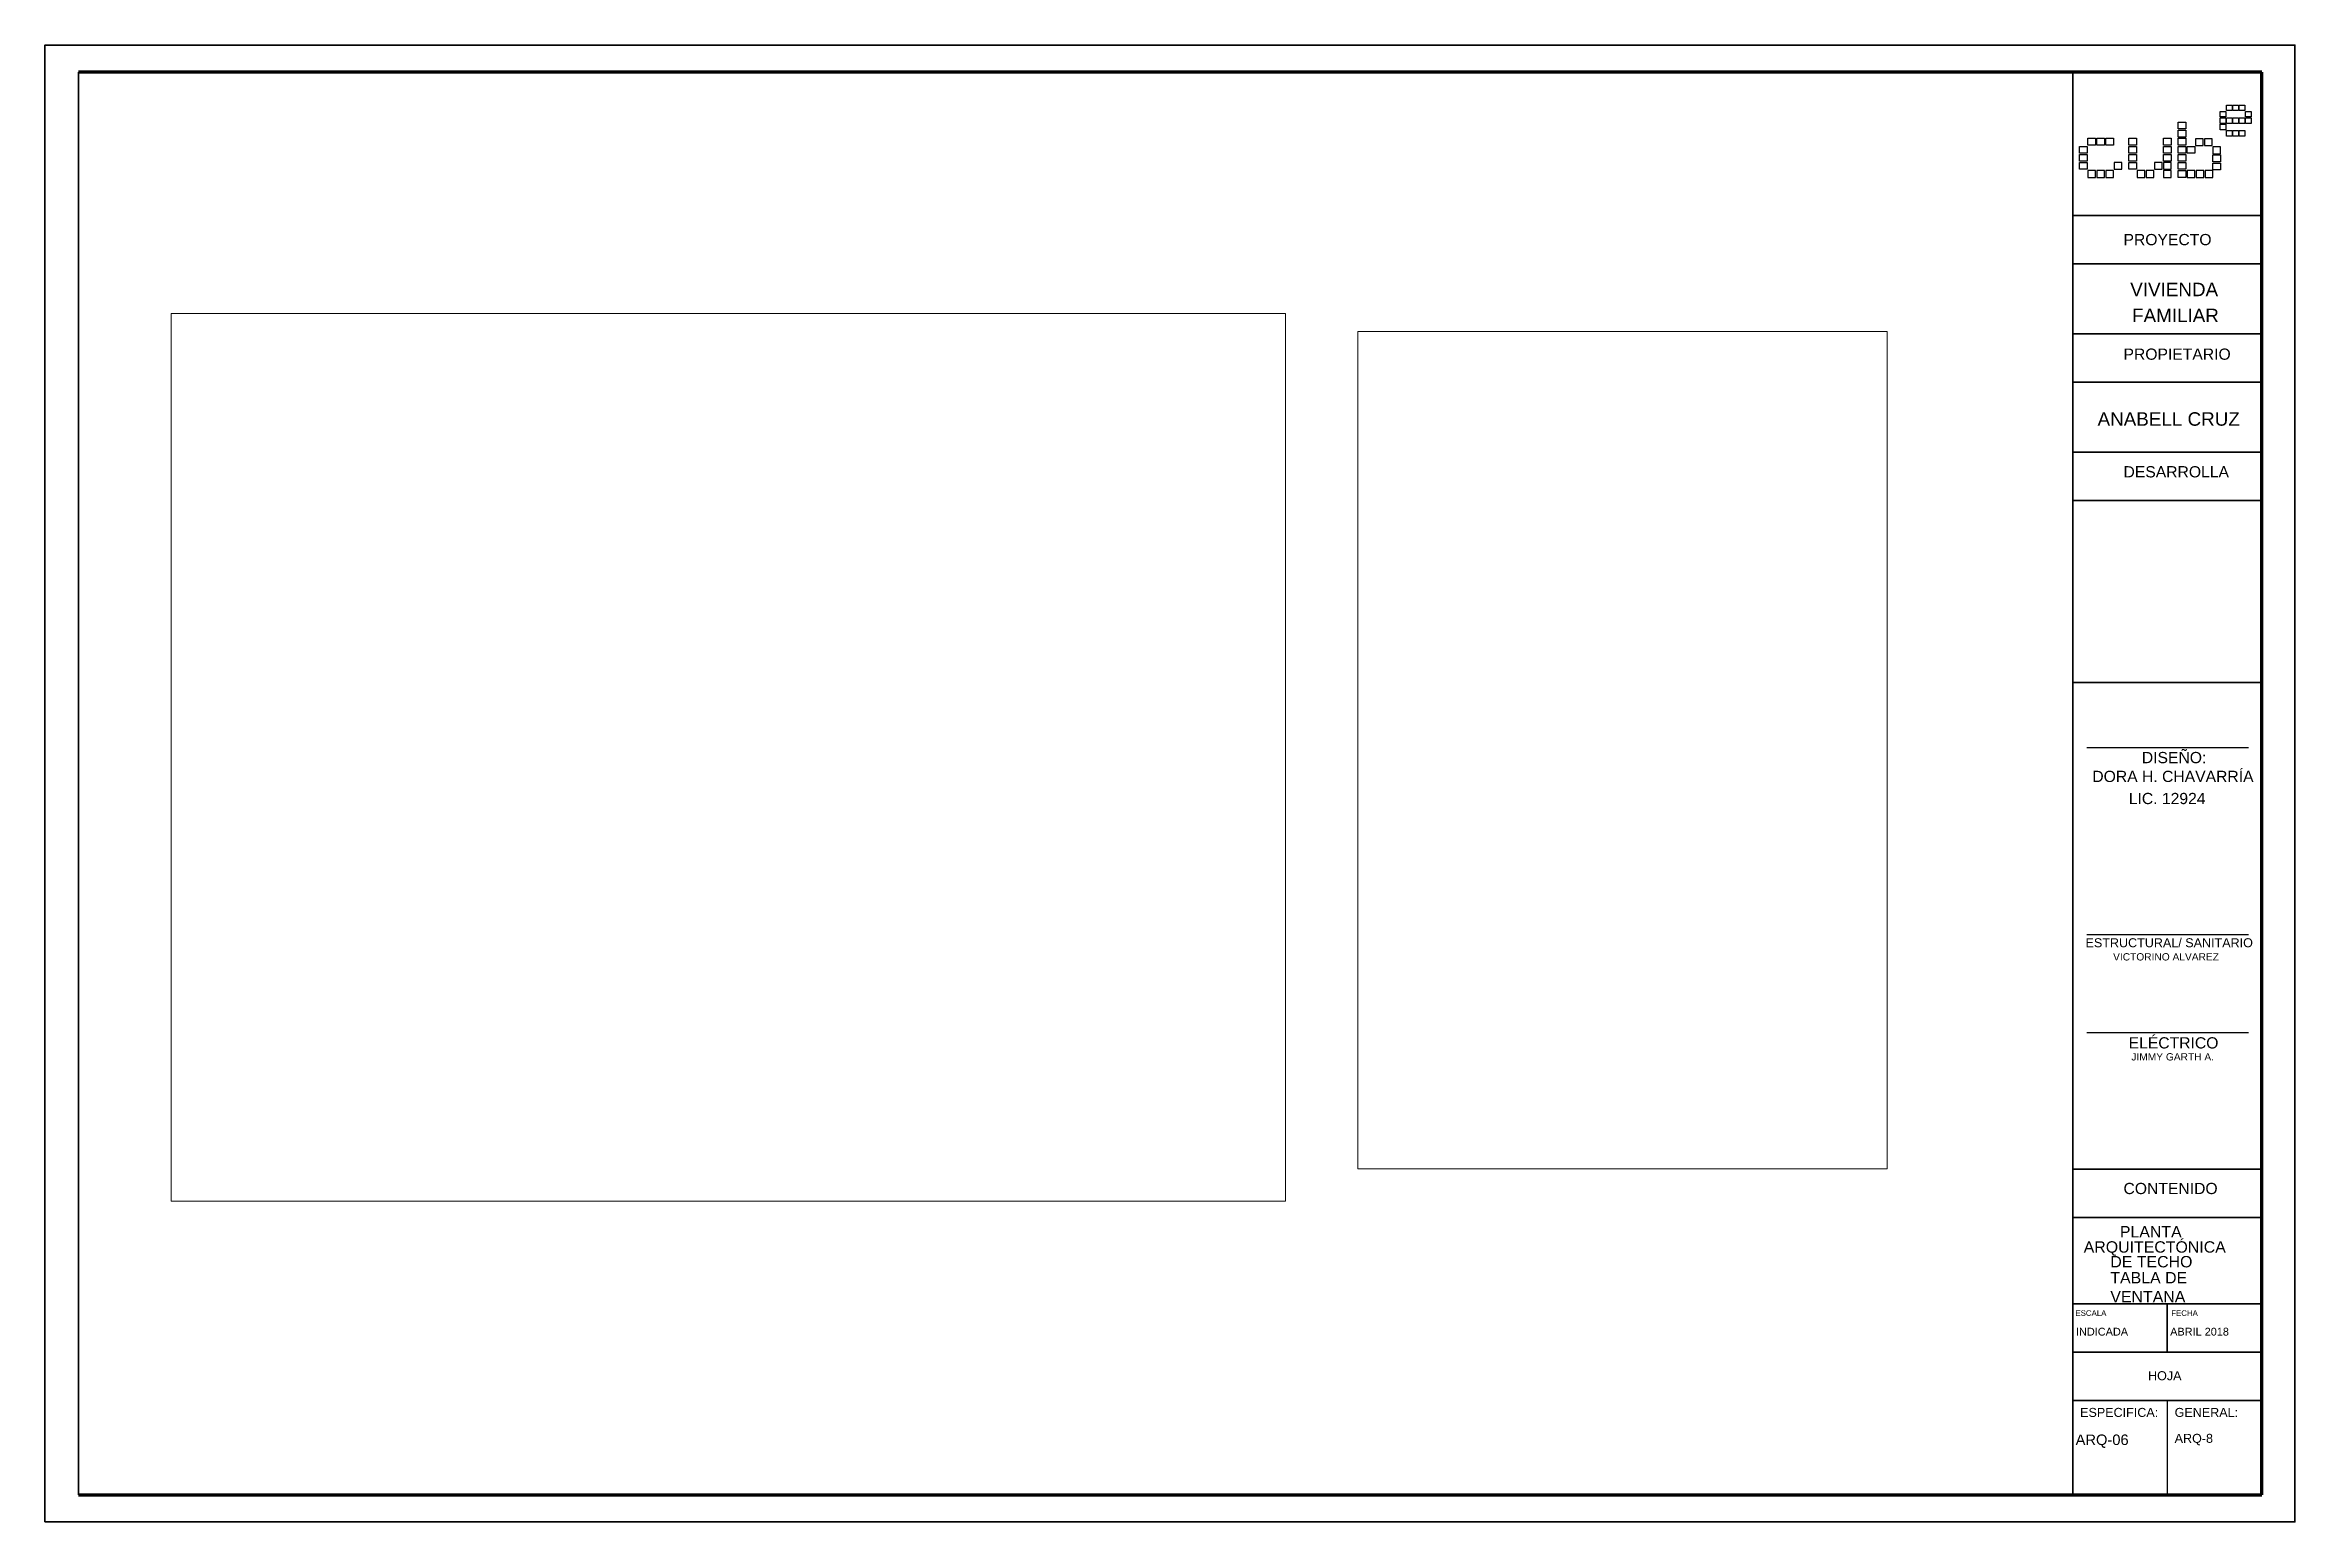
# Paper-space layout '6' of a CAD drawing. Header units: millimetres. Extents: x 162.2 to 228.7, y 132.7 to 176.3.
import ezdxf

# ---------------------------------------------------------------- set-up
doc = ezdxf.new("R2010")
doc.units = ezdxf.units.MM
doc.header["$LTSCALE"] = 0.5
for name, color, linetype in [('CAJETIN', 6, 'Continuous'), ('curvas', 250, 'Continuous'), ('Techos', 2, 'Continuous'), ('texto', 3, 'Continuous')]:
    doc.layers.add(name, color=color, linetype=linetype)
doc.styles.add('A', font='arial.ttf')

psp = doc.layouts.new('6')

# ---------------------------------------------------------------- linework, layer by layer
at = {"layer": 'CAJETIN', "color": 0, "lineweight": 100}
for p, q in [((227.708, 175.544), (163.195, 175.544)), ((227.708, 133.523), (227.708, 175.544)), ((163.195, 133.523), (222.445, 133.523)), ((222.445, 133.523), (227.708, 133.523))]:
    psp.add_line(p, q, dxfattribs=at)
at = {"layer": 'CAJETIN', "color": 0, "lineweight": 35}
for p, q in [((163.195, 133.523), (163.195, 175.544)), ((222.121, 133.523), (222.121, 175.544))]:
    psp.add_line(p, q, dxfattribs=at)
at = {"layer": 'CAJETIN', "color": 3, "lineweight": 35}
for p, q in [((227.708, 171.308), (222.121, 171.308)), ((227.708, 169.878), (222.121, 169.878)), ((227.708, 167.812), (222.121, 167.812)), ((227.708, 166.382), (222.121, 166.382)), ((227.708, 164.316), (222.121, 164.316)), ((227.708, 162.887), (222.121, 162.887)), ((227.708, 157.514), (222.121, 157.514)), ((227.708, 139.167), (222.121, 139.167)), ((224.915, 139.167), (224.915, 137.738)), ((227.708, 137.738), (222.121, 137.738))]:
    psp.add_line(p, q, dxfattribs=at)
at = {"layer": 'CAJETIN', "color": 4, "lineweight": 35}
for p, q in [((227.708, 143.148), (222.121, 143.148)), ((227.708, 141.719), (222.121, 141.719)), ((227.708, 136.309), (222.121, 136.309))]:
    psp.add_line(p, q, dxfattribs=at)
at = {"layer": 'CAJETIN', "color": 0, "lineweight": 35}
psp.add_lwpolyline([(162.208, 132.724), (228.688, 132.724), (228.688, 176.344), (162.208, 176.344)], close=True, dxfattribs=at)
at = {"layer": 'curvas', "color": 1, "linetype": 'ByBlock', "lineweight": -2}
for points in [[(226.482, 174.384), (226.646, 174.384), (226.646, 174.218), (226.482, 174.218)], [(226.482, 174.196), (226.646, 174.196), (226.646, 174.03), (226.482, 174.03)], [(226.668, 174.572), (226.832, 174.572), (226.832, 174.406), (226.668, 174.406)], [(226.668, 174.196), (226.832, 174.196), (226.832, 174.03), (226.668, 174.03)], [(226.854, 174.572), (227.018, 174.572), (227.018, 174.406), (226.854, 174.406)], [(226.854, 174.196), (227.018, 174.196), (227.018, 174.03), (226.854, 174.03)], [(227.04, 174.572), (227.204, 174.572), (227.204, 174.406), (227.04, 174.406)], [(227.04, 174.196), (227.204, 174.196), (227.204, 174.03), (227.04, 174.03)], [(227.226, 174.384), (227.39, 174.384), (227.39, 174.218), (227.226, 174.218)], [(227.226, 174.196), (227.39, 174.196), (227.39, 174.03), (227.226, 174.03)], [(222.566, 173.589), (222.794, 173.589), (222.794, 173.389), (222.566, 173.389)], [(222.832, 173.589), (223.061, 173.589), (223.061, 173.389), (222.832, 173.389)], [(223.099, 173.589), (223.327, 173.589), (223.327, 173.389), (223.099, 173.389)], [(223.778, 173.589), (224.006, 173.589), (224.006, 173.389), (223.778, 173.389)], [(224.8, 173.589), (225.029, 173.589), (225.029, 173.389), (224.8, 173.389)], [(225.234, 174.066), (225.463, 174.066), (225.463, 173.866), (225.234, 173.866)], [(225.234, 173.828), (225.463, 173.828), (225.463, 173.627), (225.234, 173.627)], [(225.234, 173.589), (225.463, 173.589), (225.463, 173.389), (225.234, 173.389)], [(225.974, 173.574), (225.746, 173.574), (225.746, 173.373), (225.974, 173.373)], [(226.24, 173.574), (226.012, 173.574), (226.012, 173.373), (226.24, 173.373)], [(226.482, 174.008), (226.646, 174.008), (226.646, 173.842), (226.482, 173.842)], [(226.668, 173.82), (226.832, 173.82), (226.832, 173.655), (226.668, 173.655)], [(226.854, 173.82), (227.018, 173.82), (227.018, 173.655), (226.854, 173.655)], [(227.04, 173.82), (227.204, 173.82), (227.204, 173.655), (227.04, 173.655)], [(222.321, 173.35), (222.549, 173.35), (222.549, 173.15), (222.321, 173.15)], [(222.321, 173.112), (222.549, 173.112), (222.549, 172.912), (222.321, 172.912)], [(222.321, 172.873), (222.549, 172.873), (222.549, 172.673), (222.321, 172.673)], [(223.572, 172.873), (223.344, 172.873), (223.344, 172.673), (223.572, 172.673)], [(223.778, 173.35), (224.006, 173.35), (224.006, 173.15), (223.778, 173.15)], [(223.778, 173.112), (224.006, 173.112), (224.006, 172.912), (223.778, 172.912)], [(223.778, 172.873), (224.006, 172.873), (224.006, 172.673), (223.778, 172.673)], [(224.762, 172.873), (224.534, 172.873), (224.534, 172.673), (224.762, 172.673)], [(224.8, 173.35), (225.029, 173.35), (225.029, 173.15), (224.8, 173.15)], [(224.8, 173.112), (225.029, 173.112), (225.029, 172.912), (224.8, 172.912)], [(224.8, 172.673), (225.029, 172.673), (225.029, 172.873), (224.8, 172.873)], [(225.234, 173.35), (225.463, 173.35), (225.463, 173.15), (225.234, 173.15)], [(225.234, 173.112), (225.463, 173.112), (225.463, 172.912), (225.234, 172.912)], [(225.234, 172.873), (225.463, 172.873), (225.463, 172.673), (225.234, 172.673)], [(225.501, 173.35), (225.729, 173.35), (225.729, 173.15), (225.501, 173.15)], [(226.257, 173.135), (226.485, 173.135), (226.485, 173.335), (226.257, 173.335)], [(226.257, 173.096), (226.485, 173.096), (226.485, 172.896), (226.257, 172.896)], [(226.257, 172.858), (226.485, 172.858), (226.485, 172.658), (226.257, 172.658)], [(222.566, 172.434), (222.794, 172.434), (222.794, 172.635), (222.566, 172.635)], [(222.832, 172.434), (223.061, 172.434), (223.061, 172.635), (222.832, 172.635)], [(223.099, 172.434), (223.327, 172.434), (223.327, 172.635), (223.099, 172.635)], [(224.022, 172.434), (224.251, 172.434), (224.251, 172.635), (224.022, 172.635)], [(224.289, 172.434), (224.517, 172.434), (224.517, 172.635), (224.289, 172.635)], [(224.8, 172.434), (225.029, 172.434), (225.029, 172.635), (224.8, 172.635)], [(225.234, 172.635), (225.463, 172.635), (225.463, 172.434), (225.234, 172.434)], [(225.501, 172.434), (225.729, 172.434), (225.729, 172.635), (225.501, 172.635)], [(225.767, 172.434), (225.996, 172.434), (225.996, 172.635), (225.767, 172.635)], [(226.034, 172.434), (226.262, 172.434), (226.262, 172.635), (226.034, 172.635)]]:
    psp.add_lwpolyline(points, close=True, dxfattribs=at)
at = {"layer": 'Techos', "color": 4}
for p, q in [((222.533, 155.601), (227.316, 155.601)), ((222.533, 150.071), (227.316, 150.071)), ((222.533, 147.175), (227.316, 147.175)), ((224.915, 136.309), (224.915, 133.523))]:
    psp.add_line(p, q, dxfattribs=at)

# ---------------------------------------------------------------- texts
at = {"layer": 'texto', "style": 'A'}
for s, height, p in [('PROYECTO ', 0.3318, (223.621, 170.432)), ('PROPIETARIO', 0.33179, (223.621, 167.048)), ('DESARROLLA', 0.3318, (223.621, 163.574)), ('DISEÑO:', 0.3318, (224.163, 155.134)), ('ESTRUCTURAL/ SANITARIO ', 0.26544, (222.5, 149.698)), ('ELÉCTRICO ', 0.3318, (223.773, 146.708)), ('CONTENIDO ', 0.3318, (223.621, 142.407)), ('ESCALA', 0.1659, (222.201, 138.811)), ('FECHA', 0.1659, (225.032, 138.811)), ('HOJA', 0.2654, (224.346, 136.911)), ('ESPECIFICA:', 0.26544, (222.339, 135.827)), ('GENERAL:', 0.2654, (225.132, 135.827)), ('ARQ-06', 0.3102, (222.207, 134.997)), ('ARQ-8', 0.2654, (225.132, 135.061))]:
    psp.add_text(s, height=height, dxfattribs=at).set_placement(p)
at = {"layer": 'texto', "color": 2, "style": 'A'}
for s, height, p in [('VIVIENDA ', 0.3982, (223.82, 168.926)), ('FAMILIAR', 0.3982, (223.874, 168.159)), ('ANABELL CRUZ ', 0.39815, (222.855, 165.1)), ('DORA H. CHAVARRÍA', 0.33179, (222.7, 154.578)), ('LIC. 12924', 0.3318, (223.777, 153.925)), ('VICTORINO ALVAREZ', 0.21545, (223.314, 149.307)), ('JIMMY GARTH A.', 0.21545, (223.854, 146.354)), ('ARQUITECTÓNICA', 0.3361, (222.445, 140.678)), ('PLANTA ', 0.3361, (223.514, 141.127)), ('DE TECHO', 0.3361, (223.232, 140.243)), ('TABLA DE', 0.3361, (223.232, 139.77)), ('VENTANA', 0.3361, (223.232, 139.211)), ('INDICADA', 0.2304, (222.218, 138.229)), ('ABRIL 2018', 0.2304, (225, 138.229))]:
    psp.add_text(s, height=height, dxfattribs=at).set_placement(p)

# ---------------------------------------------------------------- viewports
at = {"layer": 'DEFPOINTS'}
psp.add_viewport(center=(182.4, 155.304), size=(32.923, 26.2191), view_center_point=(-36.655, 27.707), view_height=19.71361, dxfattribs=at)
psp.add_viewport(center=(208.817, 155.518), size=(15.633, 24.7387), view_center_point=(58.787, 86.637), view_height=25.9295, status=3, dxfattribs=at)

doc.saveas('drawing.dxf')
